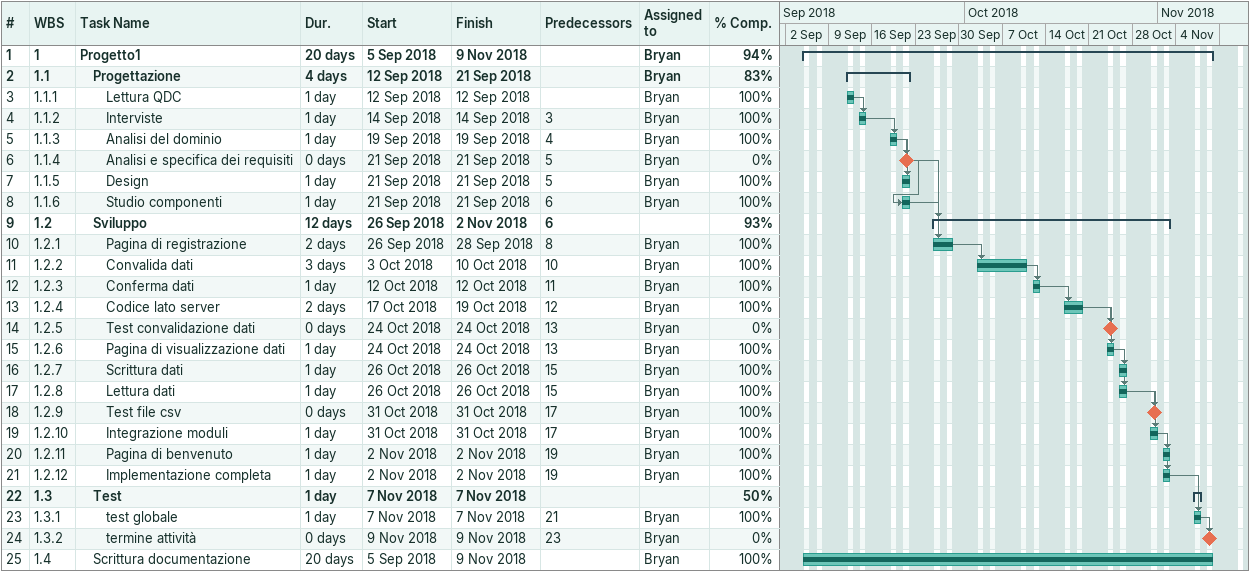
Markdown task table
| ID | WBS | Task | Duration | Start | Finish | Predecessors | Resources | % complete |
|---|---|---|---|---|---|---|---|---|
| 1 | 1 | **Progetto1** | 20d | 2018-09-05 | 2018-11-09 |  | Bryan | 94 |
| 2 | 1.1 | **Progettazione** | 4d | 2018-09-12 | 2018-09-21 |  | Bryan | 83 |
| 3 | 1.1.1 | Lettura QDC | 1d | 2018-09-12 | 2018-09-12 |  | Bryan | 100 |
| 4 | 1.1.2 | Interviste | 1d | 2018-09-14 | 2018-09-14 | 3 | Bryan | 100 |
| 5 | 1.1.3 | Analisi del dominio | 1d | 2018-09-19 | 2018-09-19 | 4 | Bryan | 100 |
| 6 | 1.1.4 | Analisi e specifica dei requisiti | 0d | 2018-09-21 | 2018-09-21 | 5 | Bryan | 0 |
| 7 | 1.1.5 | Design | 1d | 2018-09-21 | 2018-09-21 | 5 | Bryan | 100 |
| 8 | 1.1.6 | Studio componenti | 1d | 2018-09-21 | 2018-09-21 | 6 | Bryan | 100 |
| 9 | 1.2 | **Sviluppo** | 12d | 2018-09-26 | 2018-11-02 | 6 |  | 93 |
| 10 | 1.2.1 | Pagina di registrazione | 2d | 2018-09-26 | 2018-09-28 | 8 | Bryan | 100 |
| 11 | 1.2.2 | Convalida dati | 3d | 2018-10-03 | 2018-10-10 | 10 | Bryan | 100 |
| 12 | 1.2.3 | Conferma dati | 1d | 2018-10-12 | 2018-10-12 | 11 | Bryan | 100 |
| 13 | 1.2.4 | Codice lato server | 2d | 2018-10-17 | 2018-10-19 | 12 | Bryan | 100 |
| 14 | 1.2.5 | Test convalidazione dati | 0d | 2018-10-24 | 2018-10-24 | 13 | Bryan | 0 |
| 15 | 1.2.6 | Pagina di visualizzazione dati | 1d | 2018-10-24 | 2018-10-24 | 13 | Bryan | 100 |
| 16 | 1.2.7 | Scrittura dati | 1d | 2018-10-26 | 2018-10-26 | 15 | Bryan | 100 |
| 17 | 1.2.8 | Lettura dati | 1d | 2018-10-26 | 2018-10-26 | 15 | Bryan | 100 |
| 18 | 1.2.9 | Test file csv | 0d | 2018-10-31 | 2018-10-31 | 17 | Bryan | 100 |
| 19 | 1.2.10 | Integrazione moduli | 1d | 2018-10-31 | 2018-10-31 | 17 | Bryan | 100 |
| 20 | 1.2.11 | Pagina di benvenuto | 1d | 2018-11-02 | 2018-11-02 | 19 | Bryan | 100 |
| 21 | 1.2.12 | Implementazione completa | 1d | 2018-11-02 | 2018-11-02 | 19 | Bryan | 100 |
| 22 | 1.3 | **Test** | 1d | 2018-11-07 | 2018-11-07 |  |  | 50 |
| 23 | 1.3.1 | test globale | 1d | 2018-11-07 | 2018-11-07 | 21 | Bryan | 100 |
| 24 | 1.3.2 | termine attività | 0d | 2018-11-09 | 2018-11-09 | 23 | Bryan | 0 |
| 25 | 1.4 | Scrittura documentazione | 20d | 2018-09-05 | 2018-11-09 |  | Bryan | 100 |
